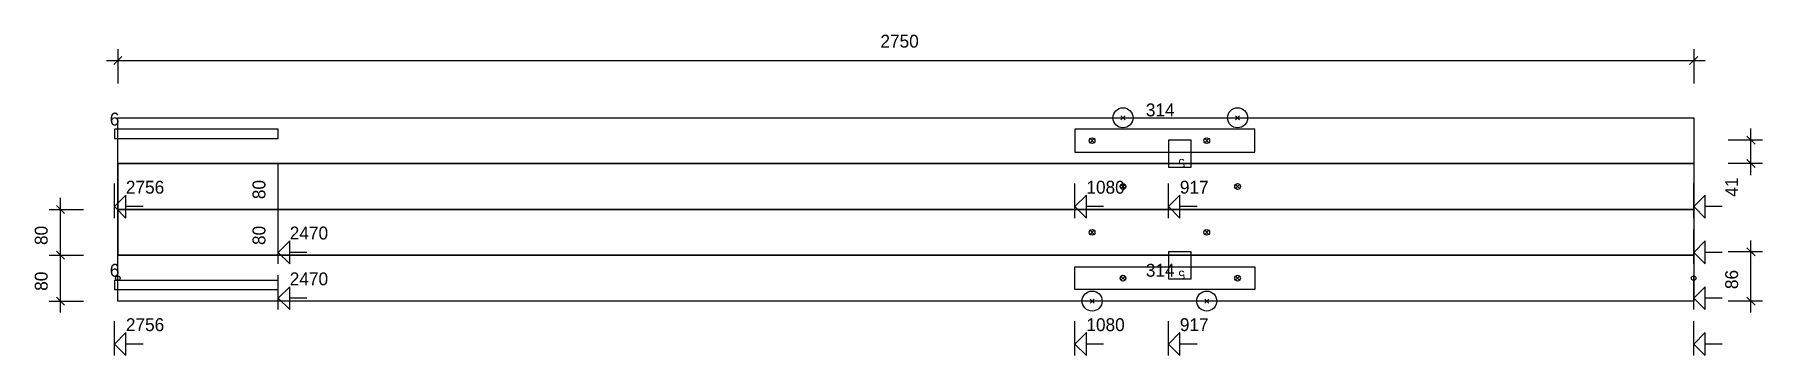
# Model space of a CAD drawing. Header units: millimetres. Extents: x -145 to 2870, y -95 to 465.
import ezdxf
from ezdxf.enums import TextEntityAlignment as Align

# ---------------------------------------------------------------- set-up
doc = ezdxf.new("R2010")
doc.units = ezdxf.units.MM
for name, color, linetype in [('1_SP1-2L', 7, 'CONTINUOUS'), ('CONTOUR', 7, 'CONTINUOUS'), ('CUT_OPENING', 7, 'CONTINUOUS'), ('CUT_STEP', 7, 'CONTINUOUS'), ('CUT_STEPTEXT', 7, 'CONTINUOUS'), ('CUT_VANGTENON', 7, 'CONTINUOUS'), ('DIMLINES', 7, 'CONTINUOUS'), ('DIMLINESTEXT', 7, 'CONTINUOUS'), ('DRILLINGS', 7, 'CONTINUOUS')]:
    doc.layers.add(name, color=color, linetype=linetype)

msp = doc.modelspace()

# ---------------------------------------------------------------- linework, layer by layer
at = {"layer": '1_SP1-2L', "color": 0}
for centre in [(0, 40), (2750, 40)]:
    msp.add_circle(centre, 4, dxfattribs=at)
at = {"layer": 'CONTOUR', "color": 0, "linetype": '0'}
for points in [[(2750, 320), (2750, 240), (0, 240), (0, 320), (2750, 320)], [(2750, 240), (2750, 160), (0, 160), (0, 240), (2750, 240)], [(2750, 160), (2750, 80), (0, 80), (0, 160), (2750, 160)], [(2750, 80), (2750, 0), (0, 0), (0, 80), (2750, 80)]]:
    msp.add_lwpolyline(points, dxfattribs=at)
at = {"layer": 'CUT_OPENING', "color": 1, "linetype": '1'}
for points in [[(0, 284), (140, 284), (280, 284), (280, 300), (0, 300), (-6, 300), (-6, 284), (0, 284)], [(0, 160), (140, 160), (280, 160), (280, 240), (0, 240), (0, 160)], [(0, 80), (140, 80), (280, 80), (280, 160), (0, 160), (0, 80)], [(0, 20), (140, 20), (280, 20), (280, 36), (0, 36), (-6, 36), (-6, 20), (0, 20)]]:
    msp.add_lwpolyline(points, dxfattribs=at)
at = {"layer": 'CUT_STEP', "color": 1, "linetype": '1'}
for points in [[(1833.333, 234), (1853.333, 234), (1873.333, 234), (1873.333, 240), (1873.333, 275), (1873.333, 281), (1833.333, 281), (1833.333, 275), (1833.333, 240), (1833.333, 234)], [(1833.333, 39), (1853.333, 39), (1873.333, 39), (1873.333, 45), (1873.333, 80), (1873.333, 86), (1833.333, 86), (1833.333, 80), (1833.333, 45), (1833.333, 39)]]:
    msp.add_lwpolyline(points, dxfattribs=at)
at = {"layer": 'CUT_VANGTENON', "color": 1, "linetype": '1'}
for points in [[(1984.105, 300), (1827.148, 300), (1670.191, 300), (1670.191, 260), (1984.105, 260), (1984.105, 300)], [(1984.105, 20), (1827.148, 20), (1670.191, 20), (1670.191, 60), (1984.105, 60), (1984.105, 20)]]:
    msp.add_lwpolyline(points, dxfattribs=at)
at = {"layer": 'DIMLINES', "color": 0}
for p, q in [((7.071, 427.071), (-7.071, 412.929)), ((0, 440), (0, 380)), ((2757.071, 427.071), (2742.929, 412.929)), ((2750, 440), (2750, 380)), ((-20, 420), (2770, 420)), ((2870, 281), (2810, 281)), ((2842.929, 288.071), (2857.071, 273.929)), ((2850, 220), (2850, 301)), ((2842.929, 247.071), (2857.071, 232.929)), ((2870, 240), (2810, 240)), ((-6, 145), (-6, 205)), ((-6, 165), (14, 185)), ((14, 145), (14, 185)), ((1670.191, 145), (1670.191, 205)), ((1670.191, 165), (1690.191, 185)), ((1690.191, 145), (1690.191, 185)), ((1833.333, 145), (1833.333, 205)), ((1833.333, 165), (1853.333, 185)), ((1853.333, 145), (1853.333, 185)), ((2750, 145), (2750, 205)), ((2750, 165), (2770, 185)), ((2770, 145), (2770, 185)), ((-120, 160), (-60, 160)), ((-107.071, 167.071), (-92.929, 152.929)), ((-100, 60), (-100, 180)), ((-6, 165), (14, 145)), ((44, 165), (14, 165)), ((1670.191, 165), (1690.191, 145)), ((1720.191, 165), (1690.191, 165)), ((1833.333, 165), (1853.333, 145)), ((1883.333, 165), (1853.333, 165)), ((2750, 165), (2770, 145)), ((2800, 165), (2770, 165)), ((280, 65), (280, 125)), ((2750, 65), (2750, 125)), ((-100, -20), (-100, 100)), ((280, 85), (300, 105)), ((300, 65), (300, 105)), ((2750, 85), (2770, 105)), ((2770, 65), (2770, 105)), ((2842.929, 93.071), (2857.071, 78.929)), ((2850, -20), (2850, 106)), ((-120, 80), (-60, 80)), ((-120, 80), (-60, 80)), ((-107.071, 87.071), (-92.929, 72.929)), ((-107.071, 87.071), (-92.929, 72.929)), ((280, 85), (300, 65)), ((330, 85), (300, 85)), ((2750, 85), (2770, 65)), ((2800, 85), (2770, 85)), ((2870, 86), (2810, 86)), ((280, -15), (280, 45)), ((2750, -15), (2750, 45)), ((-120, 0), (-60, 0)), ((-107.071, 7.071), (-92.929, -7.071)), ((280, 5), (300, 25)), ((280, 5), (300, -15)), ((300, -15), (300, 25)), ((330, 5), (300, 5)), ((2750, 5), (2770, 25)), ((2750, 5), (2770, -15)), ((2770, -15), (2770, 25)), ((2800, 5), (2770, 5)), ((2870, 0), (2810, 0)), ((2842.929, 7.071), (2857.071, -7.071)), ((-6, -95), (-6, -35)), ((-6, -75), (14, -55)), ((14, -95), (14, -55)), ((1670.191, -95), (1670.191, -35)), ((1670.191, -75), (1690.191, -55)), ((1690.191, -95), (1690.191, -55)), ((1833.333, -95), (1833.333, -35)), ((1833.333, -75), (1853.333, -55)), ((1853.333, -95), (1853.333, -55)), ((2750, -95), (2750, -35)), ((2750, -75), (2770, -55)), ((2770, -95), (2770, -55)), ((-6, -75), (14, -95)), ((44, -75), (14, -75)), ((1670.191, -75), (1690.191, -95)), ((1720.191, -75), (1690.191, -75)), ((1833.333, -75), (1853.333, -95)), ((1883.333, -75), (1853.333, -75)), ((2750, -75), (2770, -95)), ((2800, -75), (2770, -75))]:
    msp.add_line(p, q, dxfattribs=at)
at = {"layer": 'DRILLINGS', "color": 3}
for p, q in [((1757.641, 323.536), (1750.57, 316.464)), ((1750.571, 323.536), (1757.64, 316.464)), ((1957.641, 323.536), (1950.57, 316.464)), ((1950.571, 323.536), (1957.64, 316.464)), ((1703.727, 283.536), (1696.655, 276.464)), ((1696.657, 283.536), (1703.725, 276.464)), ((1903.727, 283.536), (1896.655, 276.464)), ((1896.657, 283.536), (1903.725, 276.464)), ((1757.641, 203.536), (1750.57, 196.464)), ((1750.571, 203.536), (1757.64, 196.464)), ((1957.641, 203.536), (1950.57, 196.464)), ((1950.571, 203.536), (1957.64, 196.464)), ((1703.727, 123.536), (1696.655, 116.464)), ((1696.657, 123.536), (1703.725, 116.464)), ((1903.727, 123.536), (1896.655, 116.464)), ((1896.657, 123.536), (1903.725, 116.464)), ((1757.641, 43.536), (1750.57, 36.464)), ((1750.571, 43.536), (1757.64, 36.464)), ((1957.641, 43.536), (1950.57, 36.464)), ((1950.571, 43.536), (1957.64, 36.464)), ((1703.727, 3.536), (1696.655, -3.536)), ((1696.657, 3.536), (1703.725, -3.536)), ((1903.727, 3.536), (1896.655, -3.536)), ((1896.657, 3.536), (1903.725, -3.536))]:
    msp.add_line(p, q, dxfattribs=at)
for centre, radius in [((1754.105, 320), 17.5), ((1954.105, 320), 17.5), ((1700.191, 280), 5), ((1900.191, 280), 5), ((1754.105, 200), 5), ((1954.105, 200), 5), ((1700.191, 120), 5), ((1900.191, 120), 5), ((1754.105, 40), 5), ((1954.105, 40), 5), ((1700.191, 0), 17.5), ((1900.191, 0), 17.5)]:
    msp.add_circle(centre, radius, dxfattribs=at)

# ---------------------------------------------------------------- texts
at = {"layer": 'CUT_STEPTEXT'}
for p in [(1863.333, 234), (1863.333, 39)]:
    msp.add_text('5', height=15, rotation=188, dxfattribs=at).set_placement(p, align=Align.TOP_LEFT)
at = {"layer": 'DIMLINESTEXT'}
for s, p in [('2750', (1330.752, 465)), ('314', (1793.962, 345)), ('6', (-14.062, 329)), ('2756', (14, 210)), ('1080', (1690.191, 210)), ('917', (1853.333, 210)), ('2470', (300, 130)), ('6', (-14.062, 65)), ('314', (1793.962, 65)), ('2470', (300, 50)), ('2756', (14, -30)), ('1080', (1690.191, -30)), ('917', (1853.333, -30))]:
    msp.add_text(s, height=22.5, dxfattribs=at).set_placement(p, align=Align.TOP_LEFT)
for s, p in [('41', (2805, 182.252)), ('80', (235, 177.876)), ('80', (-145, 97.876)), ('80', (235, 97.876)), ('80', (-145, 17.876)), ('86', (2805, 20.876))]:
    msp.add_text(s, height=22.5, rotation=90, dxfattribs=at).set_placement(p, align=Align.TOP_LEFT)

doc.saveas('drawing.dxf')
